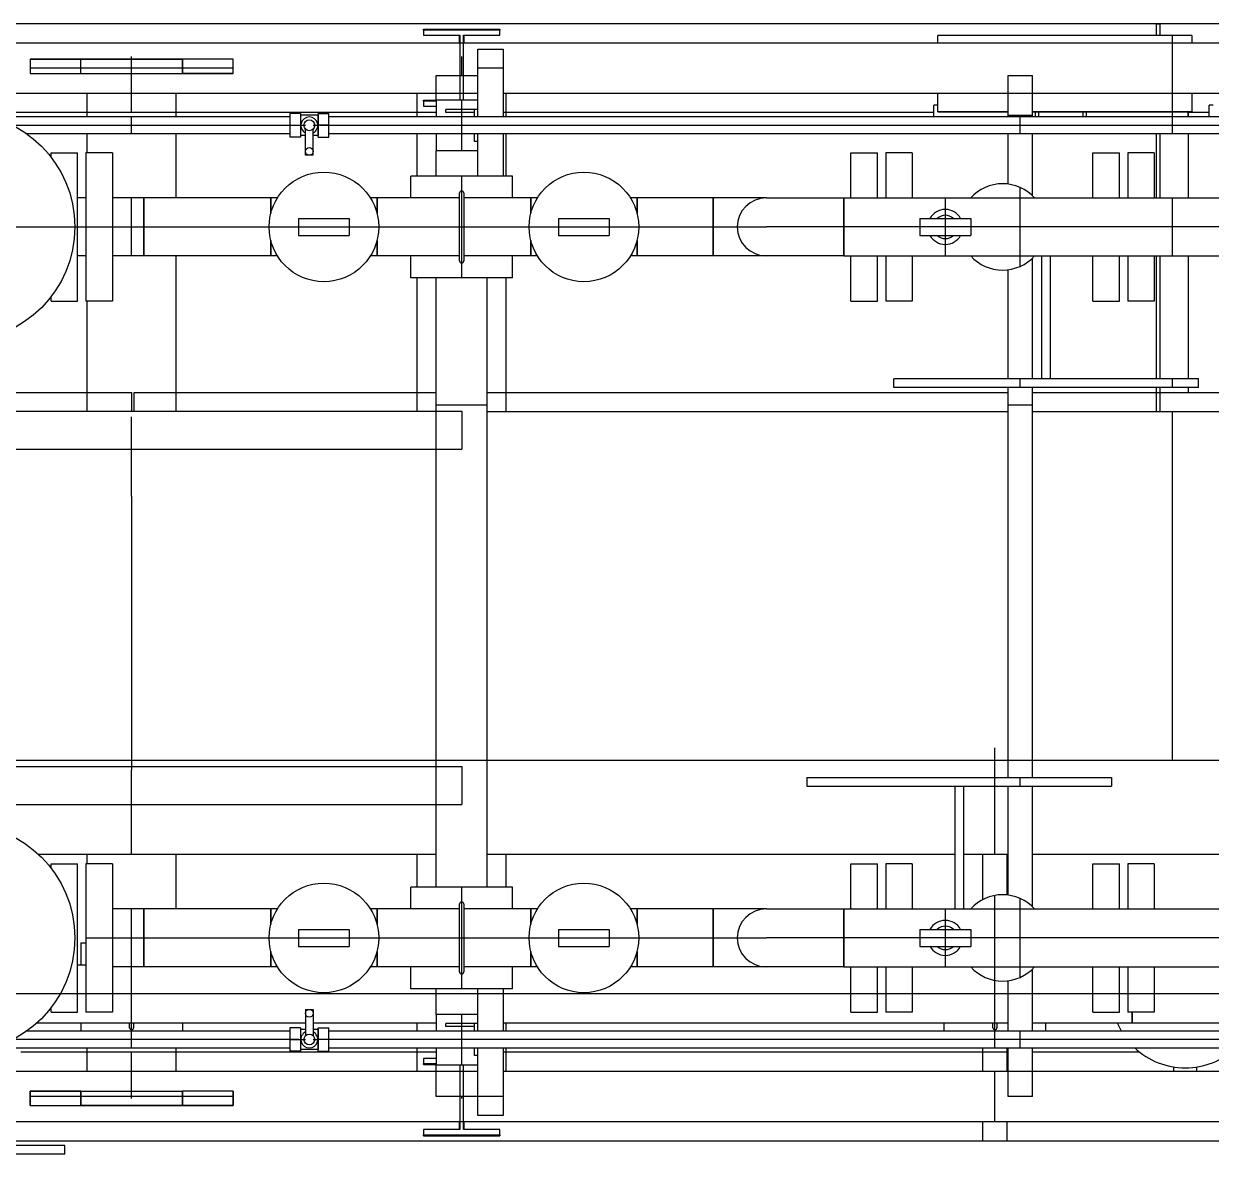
# Model space of a CAD drawing. Header units: inches. Extents: x 517790 to 538444, y 301815 to 302461.
# Drawn here: x 517873.653 to 517876.07, y 302319.592 to 302321.893 of the extents above; entities that cross this region are included whole.
import ezdxf

# ---------------------------------------------------------------- set-up
doc = ezdxf.new("R2010")
doc.units = ezdxf.units.IN
doc.header["$MEASUREMENT"] = 0
doc.layers.add('硅胶总平面底图 工艺装置区', color=253, linetype='Continuous')

msp = doc.modelspace()

# ---------------------------------------------------------------- linework, layer by layer
at = {"layer": '硅胶总平面底图 工艺装置区', "color": 253, "linetype": 'Continuous', "lineweight": -3}
for p, q in [((517878.3158, 302321.8926), (517871.7027, 302321.8926)), ((517874.4668, 302321.8818), (517874.6218, 302321.8818)), ((517874.4668, 302321.8818), (517874.6218, 302321.8818)), ((517874.4668, 302321.8797), (517874.4668, 302321.8818)), ((517874.4668, 302321.8818), (517874.4668, 302321.8797)), ((517874.6218, 302321.8797), (517874.4668, 302321.8797)), ((517874.4668, 302321.8797), (517874.4668, 302321.8694)), ((517874.5402, 302321.8797), (517874.5402, 302321.8808)), ((517874.5402, 302321.8808), (517874.5402, 302321.8797)), ((517874.5402, 302321.8808), (517874.5484, 302321.8808)), ((517874.5402, 302321.8808), (517874.5484, 302321.8808)), ((517874.5484, 302321.8808), (517874.5484, 302321.8797)), ((517874.5484, 302321.8808), (517874.5484, 302321.8797)), ((517874.6218, 302321.8818), (517874.6218, 302321.8797)), ((517874.6218, 302321.8818), (517874.6218, 302321.8797)), ((517874.6218, 302321.8694), (517874.6218, 302321.8797)), ((517875.9584, 302321.8684), (517875.9584, 302321.8926)), ((517875.9584, 302321.8926), (517875.9646, 302321.8926)), ((517875.9646, 302321.8926), (517875.9646, 302321.8684)), ((517871.8026, 302321.8539), (517878.3158, 302321.8539)), ((517874.4668, 302321.8694), (517874.5407, 302321.8694)), ((517874.5402, 302321.8539), (517874.5402, 302321.8694)), ((517874.5402, 302321.8694), (517874.5402, 302321.8539)), ((517874.5407, 302321.8694), (517874.5407, 302321.7371)), ((517874.5479, 302321.8694), (517874.6218, 302321.8694)), ((517874.5479, 302321.7371), (517874.5479, 302321.8694)), ((517874.5484, 302321.8694), (517874.5484, 302321.8539)), ((517874.5484, 302321.8694), (517874.5484, 302321.8539)), ((517876.03, 302321.8684), (517875.5133, 302321.8684)), ((517876.03, 302321.8684), (517875.5133, 302321.8684)), ((517875.5133, 302321.8539), (517875.5133, 302321.8684)), ((517875.5133, 302321.8539), (517875.5133, 302321.8684)), ((517875.991, 302321.6687), (517875.991, 302321.8684)), ((517876.03, 302321.8684), (517876.03, 302321.8539)), ((517876.03, 302321.8684), (517876.03, 302321.8539)), ((517874.5769, 302321.7032), (517874.5769, 302321.841)), ((517874.5769, 302321.841), (517874.6285, 302321.841)), ((517874.6285, 302321.841), (517874.6285, 302321.7032)), ((517873.666, 302321.8204), (517873.666, 302321.7914)), ((517873.666, 302321.8204), (517873.666, 302321.7914)), ((517873.7693, 302321.8204), (517873.666, 302321.8204)), ((517873.666, 302321.8204), (517873.7693, 302321.8204)), ((517874.0793, 302321.8022), (517873.666, 302321.8022)), ((517873.7693, 302321.7914), (517873.7693, 302321.8204)), ((517873.7693, 302321.7914), (517873.7693, 302321.8204)), ((517873.976, 302321.8204), (517873.7693, 302321.8204)), ((517873.7693, 302321.8204), (517873.976, 302321.8204)), ((517873.7693, 302321.7914), (517873.7693, 302321.8204)), ((517873.8726, 302321.7118), (517873.8726, 302321.8259)), ((517873.976, 302321.8204), (517873.976, 302321.7914)), ((517873.976, 302321.8204), (517873.976, 302321.7914)), ((517874.0793, 302321.8204), (517873.976, 302321.8204)), ((517874.0793, 302321.8204), (517873.976, 302321.8204)), ((517873.976, 302321.7914), (517873.976, 302321.8204)), ((517874.0793, 302321.7914), (517874.0793, 302321.8204)), ((517874.0793, 302321.7914), (517874.0793, 302321.8204)), ((517874.5443, 302321.7874), (517874.5443, 302321.8259)), ((517874.6285, 302321.8022), (517874.5769, 302321.8022)), ((517873.666, 302321.7914), (517873.7693, 302321.7914)), ((517873.666, 302321.7914), (517873.7693, 302321.7914)), ((517873.7693, 302321.7914), (517873.976, 302321.7914)), ((517873.7693, 302321.7914), (517873.976, 302321.7914)), ((517873.976, 302321.7914), (517874.0793, 302321.7914)), ((517874.0793, 302321.7914), (517873.976, 302321.7914)), ((517874.4926, 302321.7371), (517874.4926, 302321.7874)), ((517874.4926, 302321.7874), (517874.5769, 302321.7874)), ((517875.6562, 302321.7032), (517875.6562, 302321.7874)), ((517875.6562, 302321.7874), (517875.7058, 302321.7874)), ((517875.7058, 302321.7032), (517875.7058, 302321.7874)), ((517874.5769, 302321.7506), (517871.8026, 302321.7506)), ((517873.7822, 302321.7032), (517873.7822, 302321.7506)), ((517873.9631, 302321.7032), (517873.9631, 302321.7506)), ((517874.4539, 302321.7032), (517874.4539, 302321.7506)), ((517874.4668, 302321.7371), (517874.4921, 302321.7371)), ((517874.4668, 302321.7371), (517874.4921, 302321.7371)), ((517874.4668, 302321.7351), (517874.4668, 302321.7371)), ((517874.4668, 302321.7351), (517874.4668, 302321.7371)), ((517874.4921, 302321.7351), (517874.4668, 302321.7351)), ((517874.4668, 302321.7351), (517874.4668, 302321.7247)), ((517874.5769, 302321.7371), (517874.4921, 302321.7371)), ((517874.4921, 302321.7371), (517874.4921, 302321.7032)), ((517874.5443, 302321.6338), (517874.5443, 302321.7371)), ((517876.9018, 302321.7506), (517874.6285, 302321.7506)), ((517874.6347, 302321.7032), (517874.6347, 302321.7506)), ((517875.5133, 302321.7134), (517875.5133, 302321.7506)), ((517875.5133, 302321.7134), (517875.5133, 302321.7506)), ((517876.03, 302321.7506), (517876.03, 302321.7134)), ((517876.03, 302321.7506), (517876.03, 302321.7134)), ((517874.4921, 302321.7118), (517871.8448, 302321.7118)), ((517874.1949, 302321.7097), (517874.1949, 302321.686)), ((517874.2163, 302321.7097), (517874.1949, 302321.7097)), ((517874.2163, 302321.7097), (517874.2163, 302321.686)), ((517874.2524, 302321.7064), (517874.2163, 302321.7064)), ((517874.2524, 302321.686), (517874.2524, 302321.7097)), ((517874.2524, 302321.7097), (517874.2737, 302321.7097)), ((517874.2524, 302321.7064), (517874.2524, 302321.686)), ((517874.2737, 302321.686), (517874.2737, 302321.7097)), ((517874.4668, 302321.7247), (517874.4921, 302321.7247)), ((517874.5118, 302321.7123), (517874.5118, 302321.7185)), ((517874.5707, 302321.7185), (517874.5118, 302321.7185)), ((517874.5707, 302321.7123), (517874.5118, 302321.7123)), ((517874.5707, 302321.7123), (517874.5707, 302321.7185)), ((517874.5769, 302321.7185), (517874.5707, 302321.7185)), ((517874.5707, 302321.7032), (517874.5707, 302321.7185)), ((517874.5769, 302321.7032), (517874.5769, 302321.7185)), ((517875.5051, 302321.7118), (517874.6285, 302321.7118)), ((517875.5133, 302321.727), (517875.5051, 302321.727)), ((517875.5051, 302321.7032), (517875.5051, 302321.727)), ((517875.5133, 302321.7134), (517875.6562, 302321.7134)), ((517875.6562, 302321.7134), (517875.5133, 302321.7134)), ((517875.7058, 302321.7063), (517875.6562, 302321.7063)), ((517875.7058, 302321.7134), (517876.03, 302321.7134)), ((517876.03, 302321.7134), (517875.7058, 302321.7134)), ((517875.7109, 302321.7134), (517875.7109, 302321.7032)), ((517875.7187, 302321.7032), (517875.7187, 302321.7134)), ((517875.8081, 302321.7134), (517875.8081, 302321.7032)), ((517875.8159, 302321.7032), (517875.8159, 302321.7134)), ((517876.0218, 302321.7134), (517876.0218, 302321.7032)), ((517876.0654, 302321.7118), (517876.0218, 302321.7118)), ((517876.0235, 302321.7032), (517876.0235, 302321.7118)), ((517876.0736, 302321.727), (517876.0654, 302321.727)), ((517876.0654, 302321.7032), (517876.0654, 302321.727)), ((517874.1949, 302321.7032), (517873.5872, 302321.7032)), ((517873.6311, 302321.686), (517874.1949, 302321.686)), ((517873.8726, 302321.6687), (517873.8726, 302321.7032)), ((517874.1949, 302321.686), (517874.213, 302321.686)), ((517874.1949, 302321.686), (517874.1949, 302321.6622)), ((517874.1949, 302321.686), (517874.213, 302321.686)), ((517874.213, 302321.686), (517874.2163, 302321.686)), ((517874.2163, 302321.686), (517874.2233, 302321.686)), ((517874.2163, 302321.686), (517874.2163, 302321.6622)), ((517874.2233, 302321.686), (517874.2266, 302321.686)), ((517874.2421, 302321.686), (517874.2453, 302321.686)), ((517874.2453, 302321.686), (517874.2524, 302321.686)), ((517874.2556, 302321.686), (517874.2524, 302321.686)), ((517874.2524, 302321.686), (517874.2524, 302321.686)), ((517874.2524, 302321.686), (517874.2524, 302321.6655)), ((517874.2524, 302321.6622), (517874.2524, 302321.686)), ((517874.2737, 302321.686), (517874.2556, 302321.686)), ((517874.2556, 302321.686), (517874.2737, 302321.686)), ((517878.224, 302321.7032), (517874.2737, 302321.7032)), ((517874.2737, 302321.6622), (517874.2737, 302321.686)), ((517874.2737, 302321.686), (517878.3158, 302321.686)), ((517875.681, 302321.6687), (517875.681, 302321.7032)), ((517874.1949, 302321.6687), (517873.6595, 302321.6687)), ((517873.7822, 302321.6302), (517873.7822, 302321.6687)), ((517873.9631, 302321.5384), (517873.9631, 302321.6687)), ((517874.2163, 302321.6622), (517874.1949, 302321.6622)), ((517874.2266, 302321.6655), (517874.2163, 302321.6655)), ((517874.2266, 302321.625), (517874.2266, 302321.6781)), ((517874.2421, 302321.625), (517874.2421, 302321.6781)), ((517874.2524, 302321.6655), (517874.2421, 302321.6655)), ((517874.2524, 302321.6622), (517874.2737, 302321.6622)), ((517878.3158, 302321.6687), (517874.2737, 302321.6687)), ((517874.4539, 302321.5826), (517874.4539, 302321.6687)), ((517874.4921, 302321.6687), (517874.4921, 302321.6338)), ((517874.5707, 302321.6534), (517874.5707, 302321.6687)), ((517874.5769, 302321.6534), (517874.5769, 302321.6687)), ((517874.5769, 302321.5826), (517874.5769, 302321.6687)), ((517874.6285, 302321.6687), (517874.6285, 302321.5826)), ((517874.6347, 302321.5826), (517874.6347, 302321.6687)), ((517875.6562, 302321.5664), (517875.6562, 302321.6687)), ((517875.7058, 302321.5427), (517875.7058, 302321.6687)), ((517875.9584, 302321.5384), (517875.9584, 302321.6687)), ((517875.9646, 302321.6687), (517875.9646, 302321.5384)), ((517876.0235, 302321.5384), (517876.0235, 302321.6687)), ((517874.5769, 302321.6338), (517874.4921, 302321.6338)), ((517874.4926, 302321.5826), (517874.4926, 302321.6338)), ((517874.5769, 302321.6534), (517874.5707, 302321.6534)), ((517873.7087, 302321.6214), (517873.7087, 302321.6302)), ((517873.7087, 302321.6302), (517873.7628, 302321.6302)), ((517873.7628, 302321.4793), (517873.7628, 302321.6302)), ((517873.7793, 302321.6302), (517873.7793, 302321.4793)), ((517873.8335, 302321.6302), (517873.7793, 302321.6302)), ((517873.8335, 302321.6302), (517873.8335, 302321.4793)), ((517874.2343, 302321.625), (517874.2266, 302321.625)), ((517874.2421, 302321.625), (517874.2343, 302321.625)), ((517875.3364, 302321.5384), (517875.3364, 302321.6302)), ((517875.3364, 302321.6302), (517875.3905, 302321.6302)), ((517875.3905, 302321.5384), (517875.3905, 302321.6302)), ((517875.4071, 302321.6302), (517875.4071, 302321.5384)), ((517875.4612, 302321.6302), (517875.4071, 302321.6302)), ((517875.4612, 302321.6302), (517875.4612, 302321.5384)), ((517875.8288, 302321.5384), (517875.8288, 302321.6302)), ((517875.8288, 302321.6302), (517875.8829, 302321.6302)), ((517875.8829, 302321.5384), (517875.8829, 302321.6302)), ((517875.8995, 302321.6302), (517875.8995, 302321.5384)), ((517875.9536, 302321.6302), (517875.8995, 302321.6302)), ((517875.9536, 302321.6302), (517875.9536, 302321.5384)), ((517874.441, 302321.5384), (517874.441, 302321.5826)), ((517874.6476, 302321.5826), (517874.441, 302321.5826)), ((517874.5443, 302321.376), (517874.5443, 302321.5826)), ((517874.6476, 302321.5384), (517874.6476, 302321.5826)), ((517873.7793, 302321.5384), (517873.7628, 302321.5384)), ((517873.8974, 302321.5384), (517873.8335, 302321.5384)), ((517873.8726, 302321.4203), (517873.8726, 302321.5384)), ((517873.8974, 302321.4203), (517873.8974, 302321.5384)), ((517874.1558, 302321.5384), (517873.8974, 302321.5384)), ((517873.8974, 302321.5384), (517873.8974, 302321.4793)), ((517874.1558, 302321.5067), (517874.1558, 302321.5384)), ((517874.1558, 302321.5384), (517874.1558, 302321.5067)), ((517874.1693, 302321.5384), (517874.1558, 302321.5384)), ((517874.1558, 302321.5384), (517874.1558, 302321.5384)), ((517874.372, 302321.5384), (517874.3585, 302321.5384)), ((517874.372, 302321.5384), (517874.372, 302321.5067)), ((517874.372, 302321.5067), (517874.372, 302321.5384)), ((517874.5402, 302321.5384), (517874.372, 302321.5384)), ((517874.5402, 302321.4101), (517874.5402, 302321.5485)), ((517874.5484, 302321.5485), (517874.5484, 302321.4101)), ((517874.6849, 302321.5384), (517874.5484, 302321.5384)), ((517874.6849, 302321.5384), (517874.6849, 302321.5067)), ((517874.6984, 302321.5384), (517874.6849, 302321.5384)), ((517874.6849, 302321.5067), (517874.6849, 302321.5384)), ((517874.6849, 302321.5384), (517874.6849, 302321.5384)), ((517874.9012, 302321.5384), (517874.8877, 302321.5384)), ((517874.9012, 302321.5067), (517874.9012, 302321.5384)), ((517875.0562, 302321.5384), (517874.9012, 302321.5384)), ((517874.9012, 302321.5384), (517874.9012, 302321.5067)), ((517875.0562, 302321.4203), (517875.0562, 302321.5384)), ((517875.0562, 302321.5384), (517875.0562, 302321.4793)), ((517875.1643, 302321.5384), (517875.0562, 302321.5384)), ((517875.0562, 302321.5384), (517875.0562, 302321.5384)), ((517875.1643, 302321.5384), (517875.3218, 302321.5384)), ((517875.3218, 302321.4203), (517875.3218, 302321.5384)), ((517875.3218, 302321.5384), (517875.3218, 302321.4203)), ((517875.3218, 302321.5384), (517875.5284, 302321.5384)), ((517875.5284, 302321.5384), (517875.5284, 302321.4203)), ((517875.5284, 302321.5384), (517878.0011, 302321.5384)), ((517875.681, 302321.3992), (517875.681, 302321.5594)), ((517875.991, 302321.4203), (517875.991, 302321.5384)), ((517874.2122, 302321.4965), (517874.2639, 302321.4965)), ((517874.2122, 302321.4965), (517874.2122, 302321.4621)), ((517874.2639, 302321.4965), (517874.3156, 302321.4965)), ((517874.3156, 302321.4965), (517874.3156, 302321.4621)), ((517874.7414, 302321.4965), (517874.793, 302321.4965)), ((517874.7414, 302321.4965), (517874.7414, 302321.4621)), ((517874.793, 302321.4965), (517874.8447, 302321.4965)), ((517874.8447, 302321.4965), (517874.8447, 302321.4621)), ((517875.4768, 302321.4965), (517875.5284, 302321.4965)), ((517875.4768, 302321.4965), (517875.4768, 302321.4621)), ((517875.5284, 302321.4965), (517875.5801, 302321.4965)), ((517875.5801, 302321.4965), (517875.5801, 302321.4621)), ((517873.6168, 302321.4793), (517873.7628, 302321.4793)), ((517873.7628, 302321.3284), (517873.7628, 302321.4793)), ((517873.7628, 302321.4793), (517873.7793, 302321.4793)), ((517873.7793, 302321.4793), (517873.8974, 302321.4793)), ((517873.7793, 302321.4793), (517873.7793, 302321.3284)), ((517873.8335, 302321.4793), (517873.8335, 302321.3284)), ((517873.8974, 302321.4793), (517874.1524, 302321.4793)), ((517873.8974, 302321.4793), (517873.8974, 302321.4203)), ((517874.1524, 302321.4793), (517874.1558, 302321.4793)), ((517874.1558, 302321.4793), (517874.1558, 302321.4793)), ((517874.1558, 302321.4793), (517874.372, 302321.4793)), ((517874.372, 302321.4793), (517874.372, 302321.4793)), ((517874.372, 302321.4793), (517874.372, 302321.4793)), ((517874.372, 302321.4793), (517874.3755, 302321.4793)), ((517874.3755, 302321.4793), (517874.5402, 302321.4793)), ((517874.5402, 302321.4793), (517874.5484, 302321.4793)), ((517874.5484, 302321.4793), (517874.6815, 302321.4793)), ((517874.6815, 302321.4793), (517874.6849, 302321.4793)), ((517874.6849, 302321.4793), (517874.6849, 302321.4793)), ((517874.6849, 302321.4793), (517874.9012, 302321.4793)), ((517874.9012, 302321.4793), (517874.9011, 302321.4793)), ((517874.9012, 302321.4793), (517874.9046, 302321.4793)), ((517874.9012, 302321.4793), (517874.9012, 302321.4793)), ((517874.9046, 302321.4793), (517875.0562, 302321.4793)), ((517875.0562, 302321.4793), (517875.1052, 302321.4793)), ((517875.0562, 302321.4793), (517875.0562, 302321.4793)), ((517875.0562, 302321.4793), (517875.0562, 302321.4203)), ((517875.1052, 302321.4793), (517875.1643, 302321.4793)), ((517875.3218, 302321.4793), (517875.1643, 302321.4793)), ((517875.3218, 302321.4793), (517875.3218, 302321.4793)), ((517875.3218, 302321.4793), (517875.3218, 302321.4793)), ((517875.4768, 302321.4793), (517875.3218, 302321.4793)), ((517875.5284, 302321.4793), (517875.4768, 302321.4793)), ((517875.5801, 302321.4793), (517875.5284, 302321.4793)), ((517875.5284, 302321.4793), (517875.5285, 302321.4793)), ((517875.5285, 302321.4793), (517875.5285, 302321.4793)), ((517878.0011, 302321.4793), (517875.5801, 302321.4793)), ((517874.1558, 302321.4203), (517874.1558, 302321.4519)), ((517874.1558, 302321.4519), (517874.1558, 302321.4203)), ((517874.2122, 302321.4621), (517874.2639, 302321.4621)), ((517874.2639, 302321.4621), (517874.3156, 302321.4621)), ((517874.372, 302321.4519), (517874.372, 302321.4203)), ((517874.372, 302321.4203), (517874.372, 302321.4519)), ((517874.6849, 302321.4519), (517874.6849, 302321.4203)), ((517874.6849, 302321.4203), (517874.6849, 302321.4519)), ((517874.7414, 302321.4621), (517874.793, 302321.4621)), ((517874.793, 302321.4621), (517874.8447, 302321.4621)), ((517874.9012, 302321.4203), (517874.9012, 302321.4519)), ((517874.9012, 302321.4519), (517874.9012, 302321.4203)), ((517875.4768, 302321.4621), (517875.5284, 302321.4621)), ((517875.5284, 302321.4621), (517875.5801, 302321.4621)), ((517873.7793, 302321.4203), (517873.7628, 302321.4203)), ((517873.8974, 302321.4203), (517873.8335, 302321.4203)), ((517874.1558, 302321.4203), (517873.8974, 302321.4203)), ((517873.9631, 302321.1047), (517873.9631, 302321.4203)), ((517874.1693, 302321.4203), (517874.1558, 302321.4203)), ((517874.1558, 302321.4203), (517874.1558, 302321.4203)), ((517874.372, 302321.4203), (517874.3585, 302321.4203)), ((517874.5402, 302321.4203), (517874.372, 302321.4203)), ((517874.441, 302321.376), (517874.441, 302321.4203)), ((517874.6849, 302321.4203), (517874.5484, 302321.4203)), ((517874.6476, 302321.376), (517874.6476, 302321.4203)), ((517874.6984, 302321.4203), (517874.6849, 302321.4203)), ((517874.6849, 302321.4203), (517874.6849, 302321.4203)), ((517874.9012, 302321.4203), (517874.8877, 302321.4203)), ((517875.0562, 302321.4203), (517874.9012, 302321.4203)), ((517875.1643, 302321.4203), (517875.0562, 302321.4203)), ((517875.0562, 302321.4203), (517875.0562, 302321.4203)), ((517875.3218, 302321.4203), (517875.1643, 302321.4203)), ((517875.3218, 302321.4203), (517875.5284, 302321.4203)), ((517875.3364, 302321.3284), (517875.3364, 302321.4203)), ((517875.3905, 302321.3284), (517875.3905, 302321.4203)), ((517875.4071, 302321.4203), (517875.4071, 302321.3284)), ((517875.4612, 302321.4203), (517875.4612, 302321.3284)), ((517875.5284, 302321.4203), (517878.0011, 302321.4203)), ((517875.7058, 302321.1703), (517875.7058, 302321.4159)), ((517875.7246, 302321.1703), (517875.7246, 302321.4203)), ((517875.7421, 302321.1703), (517875.7421, 302321.4203)), ((517875.8288, 302321.3284), (517875.8288, 302321.4203)), ((517875.8829, 302321.3284), (517875.8829, 302321.4203)), ((517875.8995, 302321.4203), (517875.8995, 302321.3284)), ((517875.9536, 302321.4203), (517875.9536, 302321.3284)), ((517875.9584, 302321.1703), (517875.9584, 302321.4203)), ((517875.9646, 302321.4203), (517875.9646, 302321.1703)), ((517876.0235, 302321.1703), (517876.0235, 302321.4203)), ((517875.6562, 302321.1703), (517875.6562, 302321.3922)), ((517874.6476, 302321.376), (517874.441, 302321.376)), ((517874.4539, 302321.1047), (517874.4539, 302321.376)), ((517874.4926, 302320.136), (517874.4926, 302321.376)), ((517874.596, 302320.136), (517874.596, 302321.376)), ((517874.6347, 302321.1032), (517874.6347, 302321.376)), ((517873.7087, 302321.3284), (517873.7087, 302321.3373)), ((517873.7087, 302321.3284), (517873.7628, 302321.3284)), ((517873.8335, 302321.3284), (517873.7793, 302321.3284)), ((517873.7822, 302321.1047), (517873.7822, 302321.3284)), ((517875.3364, 302321.3284), (517875.3905, 302321.3284)), ((517875.4612, 302321.3284), (517875.4071, 302321.3284)), ((517875.8288, 302321.3284), (517875.8829, 302321.3284)), ((517875.9536, 302321.3284), (517875.8995, 302321.3284)), ((517875.7333, 302321.1703), (517875.4234, 302321.1703)), ((517875.4234, 302321.1528), (517875.4234, 302321.1703)), ((517875.7333, 302321.1528), (517875.4234, 302321.1528)), ((517875.6562, 302320.3592), (517875.6562, 302321.1528)), ((517875.681, 302321.1528), (517875.681, 302321.1703)), ((517875.7058, 302320.3592), (517875.7058, 302321.1528)), ((517876.0433, 302321.1703), (517875.7333, 302321.1703)), ((517876.0433, 302321.1528), (517875.7333, 302321.1528)), ((517875.9584, 302321.1032), (517875.9584, 302321.1528)), ((517875.9646, 302321.1528), (517875.9646, 302321.1032)), ((517875.991, 302321.1528), (517875.991, 302321.1703)), ((517876.0235, 302321.1424), (517876.0235, 302321.1528)), ((517876.0433, 302321.1528), (517876.0433, 302321.1703)), ((517873.5184, 302321.1424), (517873.8726, 302321.1424)), ((517873.8726, 302321.1424), (517873.8726, 302321.1047)), ((517873.8777, 302321.1047), (517873.8777, 302321.1424)), ((517873.8777, 302321.1424), (517874.4926, 302321.1424)), ((517874.596, 302321.1424), (517875.6562, 302321.1424)), ((517875.7058, 302321.1424), (517876.8305, 302321.1424)), ((517873.0977, 302321.1047), (517874.5443, 302321.1047)), ((517874.4926, 302321.1176), (517874.596, 302321.1176)), ((517874.5443, 302321.1047), (517874.5443, 302321.0272)), ((517875.6562, 302321.1032), (517874.596, 302321.1032)), ((517875.6562, 302321.1176), (517875.7058, 302321.1176)), ((517876.8305, 302321.1032), (517875.7058, 302321.1032)), ((517875.991, 302320.3943), (517875.991, 302321.1032)), ((517873.8726, 302320.9317), (517873.8726, 302321.0929)), ((517873.0977, 302321.0272), (517874.5443, 302321.0272)), ((517873.8726, 302320.9317), (517873.8726, 302320.3737)), ((517875.6293, 302320.2021), (517875.6293, 302320.4191)), ((517871.8955, 302320.3943), (517878.1603, 302320.3943)), ((517873.0977, 302320.3814), (517874.5443, 302320.3814)), ((517874.5443, 302320.3814), (517874.5443, 302320.3039)), ((517873.8726, 302320.2021), (517873.8726, 302320.3737)), ((517875.2467, 302320.3592), (517875.5566, 302320.3592)), ((517875.2467, 302320.3592), (517875.2467, 302320.3416)), ((517875.5566, 302320.3592), (517875.8666, 302320.3592)), ((517875.681, 302320.3416), (517875.681, 302320.3592)), ((517875.8666, 302320.3592), (517875.8666, 302320.3416)), ((517875.2467, 302320.3416), (517875.5566, 302320.3416)), ((517875.5479, 302320.3416), (517875.5479, 302320.0917)), ((517875.5566, 302320.3416), (517875.8666, 302320.3416)), ((517875.5654, 302320.3416), (517875.5654, 302320.0917)), ((517875.6562, 302320.1198), (517875.6562, 302320.3416)), ((517875.7058, 302320.0961), (517875.7058, 302320.3416)), ((517873.0977, 302320.3039), (517874.5443, 302320.3039)), ((517874.4926, 302320.2021), (517873.6838, 302320.2021)), ((517873.7087, 302320.1747), (517873.7087, 302320.1836)), ((517873.7087, 302320.1836), (517873.7628, 302320.1836)), ((517873.7628, 302320.0327), (517873.7628, 302320.1836)), ((517873.7793, 302320.1836), (517873.7793, 302320.0327)), ((517873.8335, 302320.1836), (517873.7793, 302320.1836)), ((517873.7822, 302320.1836), (517873.7822, 302320.2021)), ((517873.8335, 302320.1836), (517873.8335, 302320.0327)), ((517873.9631, 302320.0917), (517873.9631, 302320.2021)), ((517874.4539, 302320.136), (517874.4539, 302320.2021)), ((517875.5479, 302320.2021), (517874.596, 302320.2021)), ((517874.6347, 302320.136), (517874.6347, 302320.2021)), ((517875.3364, 302320.0917), (517875.3364, 302320.1836)), ((517875.3364, 302320.1836), (517875.3905, 302320.1836)), ((517875.3905, 302320.0917), (517875.3905, 302320.1836)), ((517875.4071, 302320.1836), (517875.4071, 302320.0917)), ((517875.4612, 302320.1836), (517875.4071, 302320.1836)), ((517875.4612, 302320.1836), (517875.4612, 302320.0917)), ((517875.6562, 302320.2021), (517875.5654, 302320.2021)), ((517875.6045, 302320.1106), (517875.6045, 302320.2021)), ((517875.6541, 302320.12), (517875.6541, 302320.2021)), ((517876.8305, 302320.2021), (517875.7058, 302320.2021)), ((517875.8288, 302320.0917), (517875.8288, 302320.1836)), ((517875.8288, 302320.1836), (517875.8829, 302320.1836)), ((517875.8829, 302320.0917), (517875.8829, 302320.1836)), ((517875.8995, 302320.1836), (517875.8995, 302320.0917)), ((517875.9536, 302320.1836), (517875.8995, 302320.1836)), ((517875.9536, 302320.1836), (517875.9536, 302320.0917)), ((517874.441, 302320.0917), (517874.441, 302320.136)), ((517874.6476, 302320.136), (517874.441, 302320.136)), ((517874.5443, 302319.9293), (517874.5443, 302320.136)), ((517874.6476, 302320.0917), (517874.6476, 302320.136)), ((517875.6293, 302319.8087), (517875.6293, 302320.1191)), ((517875.681, 302319.9525), (517875.681, 302320.1128)), ((517873.8974, 302320.0917), (517873.8335, 302320.0917)), ((517873.8726, 302319.8087), (517873.8726, 302320.0917)), ((517873.8974, 302320.0917), (517873.8974, 302320.0327)), ((517873.8974, 302320.0327), (517873.8974, 302320.0917)), ((517874.1558, 302320.0917), (517873.8974, 302320.0917)), ((517874.1558, 302320.0917), (517874.1558, 302320.0601)), ((517874.1693, 302320.0917), (517874.1558, 302320.0917)), ((517874.1558, 302320.06), (517874.1558, 302320.0917)), ((517874.372, 302320.0917), (517874.3585, 302320.0917)), ((517874.372, 302320.0917), (517874.372, 302320.06)), ((517874.372, 302320.06), (517874.372, 302320.0917)), ((517874.5402, 302320.0917), (517874.372, 302320.0917)), ((517874.5402, 302319.9634), (517874.5402, 302320.1019)), ((517874.5484, 302320.1019), (517874.5484, 302319.9634)), ((517874.6849, 302320.0917), (517874.5484, 302320.0917)), ((517874.6849, 302320.0917), (517874.6849, 302320.0601)), ((517874.6984, 302320.0917), (517874.6849, 302320.0917)), ((517874.6849, 302320.06), (517874.6849, 302320.0917)), ((517874.9012, 302320.0917), (517874.8877, 302320.0917)), ((517874.9012, 302320.06), (517874.9012, 302320.0917)), ((517875.0562, 302320.0917), (517874.9012, 302320.0917)), ((517874.9012, 302320.0917), (517874.9012, 302320.06)), ((517875.0562, 302320.0917), (517875.0562, 302320.0327)), ((517875.1643, 302320.0917), (517875.0562, 302320.0917)), ((517875.0562, 302320.0327), (517875.0562, 302320.0917)), ((517875.1643, 302320.0917), (517875.3218, 302320.0917)), ((517875.3218, 302320.0917), (517875.3218, 302319.9736)), ((517875.3218, 302320.0917), (517875.5284, 302320.0917)), ((517875.3218, 302319.9736), (517875.3218, 302320.0917)), ((517875.5284, 302320.0917), (517875.5284, 302319.9736)), ((517875.5284, 302320.0917), (517878.0011, 302320.0917)), ((517874.2122, 302320.0499), (517874.2639, 302320.0499)), ((517874.2122, 302320.0499), (517874.2122, 302320.0155)), ((517874.2639, 302320.0499), (517874.3156, 302320.0499)), ((517874.3156, 302320.0499), (517874.3156, 302320.0155)), ((517874.7414, 302320.0499), (517874.793, 302320.0499)), ((517874.7414, 302320.0499), (517874.7414, 302320.0155)), ((517874.793, 302320.0499), (517874.8447, 302320.0499)), ((517874.8447, 302320.0499), (517874.8447, 302320.0155)), ((517875.4768, 302320.0499), (517875.5284, 302320.0499)), ((517875.4768, 302320.0499), (517875.4768, 302320.0155)), ((517875.5284, 302320.0499), (517875.5801, 302320.0499)), ((517875.5801, 302320.0499), (517875.5801, 302320.0155)), ((517873.7628, 302319.8817), (517873.7628, 302320.0327)), ((517873.7693, 302320.0223), (517873.7693, 302319.9781)), ((517873.7693, 302320.0223), (517873.7793, 302320.0223)), ((517873.7793, 302320.0327), (517873.8974, 302320.0327)), ((517873.7793, 302320.0327), (517873.7793, 302319.8817)), ((517873.8335, 302320.0327), (517873.8335, 302319.8817)), ((517873.8974, 302320.0327), (517873.8974, 302319.9736)), ((517873.8974, 302320.0327), (517874.1524, 302320.0327)), ((517873.8974, 302319.9736), (517873.8974, 302320.0327)), ((517874.1524, 302320.0327), (517874.1558, 302320.0327)), ((517874.1558, 302320.0327), (517874.372, 302320.0327)), ((517874.1558, 302320.0327), (517874.1558, 302320.0327)), ((517874.2122, 302320.0155), (517874.2639, 302320.0155)), ((517874.2639, 302320.0155), (517874.3156, 302320.0155)), ((517874.372, 302320.0327), (517874.372, 302320.0327)), ((517874.372, 302320.0327), (517874.372, 302320.0327)), ((517874.372, 302320.0327), (517874.3755, 302320.0327)), ((517874.3755, 302320.0327), (517874.5402, 302320.0327)), ((517874.5402, 302320.0327), (517874.5484, 302320.0327)), ((517874.5484, 302320.0327), (517874.6815, 302320.0327)), ((517874.6815, 302320.0327), (517874.6849, 302320.0327)), ((517874.6849, 302320.0327), (517874.9012, 302320.0327)), ((517874.6849, 302320.0327), (517874.6849, 302320.0327)), ((517874.7414, 302320.0155), (517874.793, 302320.0155)), ((517874.793, 302320.0155), (517874.8447, 302320.0155)), ((517874.9012, 302320.0327), (517874.9011, 302320.0327)), ((517874.9012, 302320.0327), (517874.9046, 302320.0327)), ((517874.9012, 302320.0327), (517874.9012, 302320.0327)), ((517874.9046, 302320.0327), (517875.0562, 302320.0327)), ((517875.0562, 302320.0327), (517875.1052, 302320.0327)), ((517875.0562, 302320.0327), (517875.0562, 302320.0327)), ((517875.0562, 302320.0327), (517875.0562, 302319.9736)), ((517875.0562, 302319.9736), (517875.0562, 302320.0327)), ((517875.1052, 302320.0327), (517875.1643, 302320.0327)), ((517875.3218, 302320.0327), (517875.1643, 302320.0327)), ((517875.4768, 302320.0327), (517875.3218, 302320.0327)), ((517875.3218, 302320.0327), (517875.3218, 302320.0327)), ((517875.3218, 302320.0327), (517875.3218, 302320.0327)), ((517875.5284, 302320.0327), (517875.4768, 302320.0327)), ((517875.4768, 302320.0155), (517875.5284, 302320.0155)), ((517875.5801, 302320.0327), (517875.5284, 302320.0327)), ((517875.5284, 302320.0327), (517875.5285, 302320.0327)), ((517875.5284, 302320.0155), (517875.5801, 302320.0155)), ((517875.5285, 302320.0327), (517875.5285, 302320.0327)), ((517878.0011, 302320.0327), (517875.5801, 302320.0327)), ((517874.1558, 302319.9736), (517874.1558, 302320.0053)), ((517874.1558, 302320.0052), (517874.1558, 302319.9736)), ((517874.372, 302320.0053), (517874.372, 302319.9736)), ((517874.372, 302319.9736), (517874.372, 302320.0053)), ((517874.6849, 302319.9736), (517874.6849, 302320.0053)), ((517874.6849, 302320.0052), (517874.6849, 302319.9736)), ((517874.9012, 302319.9736), (517874.9012, 302320.0053)), ((517874.9012, 302320.0053), (517874.9012, 302319.9736)), ((517873.7628, 302319.9781), (517873.7793, 302319.9781)), ((517873.8974, 302319.9736), (517873.8335, 302319.9736)), ((517874.1558, 302319.9736), (517873.8974, 302319.9736)), ((517874.1558, 302319.9781), (517874.1558, 302319.9781)), ((517874.1693, 302319.9736), (517874.1558, 302319.9736)), ((517874.372, 302319.9736), (517874.3585, 302319.9736)), ((517874.5402, 302319.9736), (517874.372, 302319.9736)), ((517874.441, 302319.9293), (517874.441, 302319.9736)), ((517874.6849, 302319.9736), (517874.5484, 302319.9736)), ((517874.6476, 302319.9293), (517874.6476, 302319.9736)), ((517874.6849, 302319.9781), (517874.6849, 302319.9781)), ((517874.6984, 302319.9736), (517874.6849, 302319.9736)), ((517874.9012, 302319.9736), (517874.8877, 302319.9736)), ((517875.0562, 302319.9736), (517874.9012, 302319.9736)), ((517875.0562, 302319.9781), (517875.0562, 302319.9781)), ((517875.1643, 302319.9736), (517875.0562, 302319.9736)), ((517875.3218, 302319.9736), (517875.1643, 302319.9736)), ((517875.3218, 302319.9736), (517875.5284, 302319.9736)), ((517875.3364, 302319.8817), (517875.3364, 302319.9736)), ((517875.3905, 302319.8817), (517875.3905, 302319.9736)), ((517875.4071, 302319.9736), (517875.4071, 302319.8817)), ((517875.4612, 302319.9736), (517875.4612, 302319.8817)), ((517875.5284, 302319.9736), (517878.0011, 302319.9736)), ((517875.7058, 302319.8433), (517875.7058, 302319.9692)), ((517875.8288, 302319.8817), (517875.8288, 302319.9736)), ((517875.8829, 302319.8817), (517875.8829, 302319.9736)), ((517875.8995, 302319.9736), (517875.8995, 302319.8817)), ((517875.9536, 302319.9736), (517875.9536, 302319.8817)), ((517875.6562, 302319.8433), (517875.6562, 302319.9455)), ((517873.7628, 302319.919), (517873.2864, 302319.919)), ((517873.7793, 302319.919), (517873.7628, 302319.919)), ((517873.8335, 302319.919), (517873.7793, 302319.919)), ((517874.4926, 302319.919), (517873.8335, 302319.919)), ((517874.6476, 302319.9293), (517874.441, 302319.9293)), ((517874.4926, 302319.8771), (517874.4926, 302319.9293)), ((517874.6285, 302319.919), (517874.4926, 302319.919)), ((517874.5769, 302319.8433), (517874.5769, 302319.9293)), ((517874.6285, 302319.9293), (517874.6285, 302319.8433)), ((517875.3364, 302319.919), (517874.6285, 302319.919)), ((517875.3905, 302319.919), (517875.3364, 302319.919)), ((517875.4071, 302319.919), (517875.3905, 302319.919)), ((517875.4612, 302319.919), (517875.4071, 302319.919)), ((517875.6562, 302319.919), (517875.4612, 302319.919)), ((517875.7058, 302319.919), (517875.6562, 302319.919)), ((517875.8288, 302319.919), (517875.7058, 302319.919)), ((517875.8829, 302319.919), (517875.8288, 302319.919)), ((517875.8995, 302319.919), (517875.8829, 302319.919)), ((517875.9087, 302319.919), (517875.8995, 302319.919)), ((517875.9087, 302319.919), (517875.9087, 302319.919)), ((517875.9087, 302319.919), (517875.9087, 302319.919)), ((517875.9536, 302319.919), (517875.9087, 302319.919)), ((517876.1249, 302319.919), (517875.9536, 302319.919)), ((517873.7087, 302319.8817), (517873.7087, 302319.8906)), ((517873.7087, 302319.8817), (517873.7628, 302319.8817)), ((517873.8335, 302319.8817), (517873.7793, 302319.8817)), ((517874.2266, 302319.887), (517874.2343, 302319.887)), ((517874.2266, 302319.887), (517874.2266, 302319.8338)), ((517874.2343, 302319.887), (517874.2421, 302319.887)), ((517874.2421, 302319.887), (517874.2421, 302319.8338)), ((517874.4921, 302319.8771), (517874.4921, 302319.8433)), ((517874.5769, 302319.8771), (517874.4921, 302319.8771)), ((517874.5443, 302319.7738), (517874.5443, 302319.8771)), ((517875.3364, 302319.8817), (517875.3905, 302319.8817)), ((517875.4612, 302319.8817), (517875.4071, 302319.8817)), ((517875.8288, 302319.8817), (517875.8829, 302319.8817)), ((517875.9536, 302319.8817), (517875.8995, 302319.8817)), ((517875.9087, 302319.8817), (517875.9087, 302319.8599)), ((517875.9087, 302319.8599), (517875.9087, 302319.8817)), ((517873.6803, 302319.8599), (517874.2266, 302319.8599)), ((517873.7693, 302319.8599), (517873.7693, 302319.8433)), ((517873.8685, 302319.8498), (517873.8685, 302319.8599)), ((517873.8768, 302319.8599), (517873.8768, 302319.8498)), ((517873.976, 302319.8599), (517873.976, 302319.8433)), ((517874.1949, 302319.8498), (517874.1949, 302319.826)), ((517874.2163, 302319.8498), (517874.1949, 302319.8498)), ((517874.2163, 302319.8498), (517874.2163, 302319.826)), ((517874.2266, 302319.8465), (517874.2163, 302319.8465)), ((517874.2421, 302319.8599), (517874.4921, 302319.8599)), ((517874.2524, 302319.8465), (517874.2421, 302319.8465)), ((517874.2524, 302319.826), (517874.2524, 302319.8498)), ((517874.2524, 302319.8498), (517874.2737, 302319.8498)), ((517874.2524, 302319.8465), (517874.2524, 302319.826)), ((517874.2737, 302319.826), (517874.2737, 302319.8498)), ((517874.4539, 302319.8433), (517874.4539, 302319.8599)), ((517874.5118, 302319.8523), (517874.5118, 302319.8585)), ((517874.5707, 302319.8585), (517874.5118, 302319.8585)), ((517874.5707, 302319.8523), (517874.5118, 302319.8523)), ((517874.5769, 302319.8585), (517874.5707, 302319.8585)), ((517874.5707, 302319.8433), (517874.5707, 302319.8585)), ((517874.5707, 302319.8523), (517874.5707, 302319.8585)), ((517874.5769, 302319.8433), (517874.5769, 302319.8585)), ((517874.6285, 302319.8599), (517875.6562, 302319.8599)), ((517874.6347, 302319.8433), (517874.6347, 302319.8599)), ((517875.526, 302319.8433), (517875.526, 302319.8599)), ((517875.6252, 302319.8498), (517875.6252, 302319.8599)), ((517875.6334, 302319.8599), (517875.6334, 302319.8498)), ((517875.7058, 302319.8599), (517875.9087, 302319.8599)), ((517875.7326, 302319.8433), (517875.7326, 302319.8599)), ((517875.9087, 302319.8599), (517876.1249, 302319.8599)), ((517874.1949, 302319.826), (517873.6311, 302319.826)), ((517873.6595, 302319.8433), (517874.1949, 302319.8433)), ((517874.1949, 302319.826), (517874.213, 302319.826)), ((517874.1949, 302319.826), (517874.1949, 302319.8022)), ((517874.213, 302319.826), (517874.1949, 302319.826)), ((517874.213, 302319.826), (517874.2163, 302319.826)), ((517874.2163, 302319.826), (517874.2233, 302319.826)), ((517874.2163, 302319.826), (517874.2163, 302319.8022)), ((517874.2233, 302319.826), (517874.2266, 302319.826)), ((517874.2421, 302319.826), (517874.2453, 302319.826)), ((517874.2453, 302319.826), (517874.2524, 302319.826)), ((517874.2556, 302319.826), (517874.2524, 302319.826)), ((517874.2524, 302319.826), (517874.2524, 302319.826)), ((517874.2524, 302319.826), (517874.2524, 302319.8055)), ((517874.2524, 302319.8022), (517874.2524, 302319.826)), ((517874.2737, 302319.826), (517874.2556, 302319.826)), ((517874.2737, 302319.826), (517874.2556, 302319.826)), ((517874.2737, 302319.8433), (517878.4832, 302319.8433)), ((517878.4832, 302319.826), (517874.2737, 302319.826)), ((517874.2737, 302319.8022), (517874.2737, 302319.826)), ((517875.681, 302319.8087), (517875.681, 302319.8433)), ((517873.5872, 302319.8087), (517874.1949, 302319.8087)), ((517874.4921, 302319.8002), (517873.647, 302319.8002)), ((517873.7822, 302319.7614), (517873.7822, 302319.8087)), ((517873.8726, 302319.7061), (517873.8726, 302319.8002)), ((517873.9631, 302319.7614), (517873.9631, 302319.8087)), ((517874.2163, 302319.8022), (517874.1949, 302319.8022)), ((517874.2524, 302319.8055), (517874.2163, 302319.8055)), ((517874.2524, 302319.8022), (517874.2737, 302319.8022)), ((517874.2737, 302319.8087), (517878.4832, 302319.8087)), ((517874.4539, 302319.7614), (517874.4539, 302319.8087)), ((517874.4921, 302319.8087), (517874.4921, 302319.7738)), ((517874.5707, 302319.7934), (517874.5707, 302319.8087)), ((517874.5769, 302319.671), (517874.5769, 302319.8087)), ((517874.5769, 302319.7934), (517874.5769, 302319.8087)), ((517874.6285, 302319.8087), (517874.6285, 302319.671)), ((517875.6562, 302319.8002), (517874.6285, 302319.8002)), ((517874.6347, 302319.7614), (517874.6347, 302319.8087)), ((517875.6045, 302319.7614), (517875.6045, 302319.8087)), ((517875.6541, 302319.7614), (517875.6541, 302319.8087)), ((517875.6562, 302319.7098), (517875.6562, 302319.8087)), ((517875.7058, 302319.7098), (517875.7058, 302319.8087)), ((517875.9238, 302319.8002), (517875.7058, 302319.8002)), ((517874.4668, 302319.7872), (517874.4668, 302319.7769)), ((517874.4921, 302319.7872), (517874.4668, 302319.7872)), ((517874.4668, 302319.7748), (517874.4668, 302319.7769)), ((517874.4668, 302319.7769), (517874.4668, 302319.7748)), ((517874.4668, 302319.7769), (517874.4921, 302319.7769)), ((517874.4921, 302319.7748), (517874.4668, 302319.7748)), ((517874.4668, 302319.7748), (517874.4921, 302319.7748)), ((517874.5769, 302319.7738), (517874.4921, 302319.7738)), ((517874.4926, 302319.7098), (517874.4926, 302319.7738)), ((517874.5407, 302319.7738), (517874.5407, 302319.6426)), ((517874.5479, 302319.6426), (517874.5479, 302319.7738)), ((517874.5769, 302319.7934), (517874.5707, 302319.7934)), ((517871.8026, 302319.7614), (517874.5769, 302319.7614)), ((517874.6285, 302319.7614), (517876.9018, 302319.7614)), ((517875.6293, 302319.6581), (517875.6293, 302319.7614)), ((517875.9935, 302319.7614), (517875.9935, 302319.7699)), ((517876.04, 302319.7614), (517876.04, 302319.7699)), ((517873.7693, 302319.7205), (517873.666, 302319.7205)), ((517873.666, 302319.7205), (517873.7693, 302319.7205)), ((517873.666, 302319.7205), (517873.666, 302319.6916)), ((517873.666, 302319.6916), (517873.666, 302319.7205)), ((517874.0793, 302319.7098), (517873.666, 302319.7098)), ((517873.7693, 302319.6916), (517873.7693, 302319.7205)), ((517873.7693, 302319.7205), (517873.7693, 302319.6916)), ((517873.7693, 302319.7205), (517873.976, 302319.7205)), ((517873.7693, 302319.7205), (517873.976, 302319.7205)), ((517873.7693, 302319.7205), (517873.7693, 302319.6916)), ((517873.976, 302319.7205), (517873.976, 302319.6916)), ((517873.976, 302319.6916), (517873.976, 302319.7205)), ((517874.0793, 302319.7205), (517873.976, 302319.7205)), ((517874.0793, 302319.7205), (517873.976, 302319.7205)), ((517873.976, 302319.7205), (517873.976, 302319.6916)), ((517874.0793, 302319.6916), (517874.0793, 302319.7205)), ((517874.0793, 302319.7205), (517874.0793, 302319.6916)), ((517874.5769, 302319.7098), (517874.4926, 302319.7098)), ((517874.5443, 302319.7061), (517874.5443, 302319.7098)), ((517874.6285, 302319.7098), (517874.5769, 302319.7098)), ((517875.7058, 302319.7098), (517875.6562, 302319.7098)), ((517873.666, 302319.6916), (517873.7693, 302319.6916)), ((517873.666, 302319.6916), (517873.7693, 302319.6916)), ((517873.976, 302319.6916), (517873.7693, 302319.6916)), ((517873.7693, 302319.6916), (517873.976, 302319.6916)), ((517873.976, 302319.6916), (517874.0793, 302319.6916)), ((517874.0793, 302319.6916), (517873.976, 302319.6916)), ((517880.2826, 302319.6581), (517871.8026, 302319.6581)), ((517874.5402, 302319.6426), (517874.5402, 302319.6581)), ((517874.5402, 302319.6426), (517874.5402, 302319.6581)), ((517874.5484, 302319.6581), (517874.5484, 302319.6426)), ((517874.5484, 302319.6426), (517874.5484, 302319.6581)), ((517874.6285, 302319.671), (517874.5769, 302319.671)), ((517875.6045, 302319.6193), (517875.6045, 302319.6581)), ((517875.6541, 302319.6193), (517875.6541, 302319.6581)), ((517874.5407, 302319.6426), (517874.4668, 302319.6426)), ((517874.4668, 302319.6426), (517874.4668, 302319.6323)), ((517874.4668, 302319.6302), (517874.4668, 302319.6323)), ((517874.4668, 302319.6302), (517874.4668, 302319.6323)), ((517874.4668, 302319.6323), (517874.6218, 302319.6323)), ((517874.6218, 302319.6302), (517874.4668, 302319.6302)), ((517874.4668, 302319.6302), (517874.6218, 302319.6302)), ((517874.5402, 302319.6312), (517874.5402, 302319.6323)), ((517874.5402, 302319.6312), (517874.5402, 302319.6323)), ((517874.5484, 302319.6312), (517874.5402, 302319.6312)), ((517874.5402, 302319.6312), (517874.5484, 302319.6312)), ((517874.6218, 302319.6426), (517874.5479, 302319.6426)), ((517874.5484, 302319.6323), (517874.5484, 302319.6312)), ((517874.5484, 302319.6312), (517874.5484, 302319.6323)), ((517874.6218, 302319.6323), (517874.6218, 302319.6426)), ((517874.6218, 302319.6323), (517874.6218, 302319.6302)), ((517874.6218, 302319.6302), (517874.6218, 302319.6323)), ((517873.7367, 302319.61), (517873.4267, 302319.61)), ((517875.9935, 302319.6193), (517873.4355, 302319.6193)), ((517873.7367, 302319.5925), (517873.7367, 302319.61)), ((517875.6541, 302319.6193), (517875.6045, 302319.6193)), ((517876.04, 302319.6193), (517875.9935, 302319.6193)), ((517876.6863, 302319.6193), (517876.04, 302319.6193)), ((517873.7367, 302319.5925), (517873.4267, 302319.5925))]:
    msp.add_line(p, q, dxfattribs=at)
for centre, radius in [((517873.5246, 302321.4793), 0.2325), ((517874.2343, 302321.686), 0.011), ((517874.2343, 302321.6328), 0.00775), ((517874.2639, 302321.4793), 0.1115), ((517874.793, 302321.4793), 0.1115), ((517873.5246, 302320.0327), 0.2325), ((517874.2639, 302320.0327), 0.1115), ((517874.793, 302320.0327), 0.1115), ((517874.2343, 302319.8792), 0.00775), ((517874.2343, 302319.826), 0.011)]:
    msp.add_circle(centre, radius, dxfattribs=at)
for centre, radius, start, end in [((517874.2343, 302321.686), 0.0172, 90, 243.2048), ((517874.2343, 302321.686), 0.0172, 296.7952, 90), ((517875.645, 302321.4793), 0.0878, 42.2489, 137.7511), ((517874.5443, 302321.5485), 0.00413, 0, 180), ((517875.1643, 302321.4793), 0.0591, 90, 270), ((517875.1643, 302321.4793), 0.0591, 90, 270), ((517875.5284, 302321.4793), 0.0356, 28.8738, 151.1262), ((517875.5284, 302321.4793), 0.0238, 46.4125, 133.5875), ((517875.5284, 302321.4793), 0.0356, 208.8738, 331.1262), ((517875.5284, 302321.4793), 0.0238, 226.4125, 313.5875), ((517875.645, 302321.4793), 0.0878, 222.2489, 270), ((517875.645, 302321.4793), 0.0878, 270, 317.7511), ((517874.5443, 302321.4101), 0.00413, 180, 0), ((517875.645, 302320.0327), 0.0878, 90, 137.7511), ((517875.645, 302320.0327), 0.0878, 42.2489, 90), ((517874.5443, 302320.1019), 0.00413, 0, 180), ((517875.1643, 302320.0327), 0.0591, 90, 270), ((517875.1643, 302320.0327), 0.0591, 90, 270), ((517875.5284, 302320.0327), 0.0356, 28.8738, 151.1262), ((517875.5284, 302320.0327), 0.0238, 46.4125, 133.5875), ((517875.5284, 302320.0327), 0.0356, 208.8738, 331.1262), ((517875.5284, 302320.0327), 0.0238, 226.4125, 313.5875), ((517875.645, 302320.0327), 0.0878, 222.2489, 317.7511), ((517874.5443, 302319.9634), 0.00413, 180, 0), ((517873.8726, 302319.8498), 0.00413, 180, 0), ((517875.6293, 302319.8498), 0.00413, 180, 0), ((517876.0168, 302319.919), 0.1509, 203.0357, 210.1244), ((517874.2343, 302319.826), 0.0172, 116.7952, 63.2048), ((517876.0168, 302319.919), 0.1509, 226.9346, 270), ((517876.0168, 302319.919), 0.1509, 270, 313.0654)]:
    msp.add_arc(centre, radius, start, end, dxfattribs=at)

doc.saveas('drawing.dxf')
